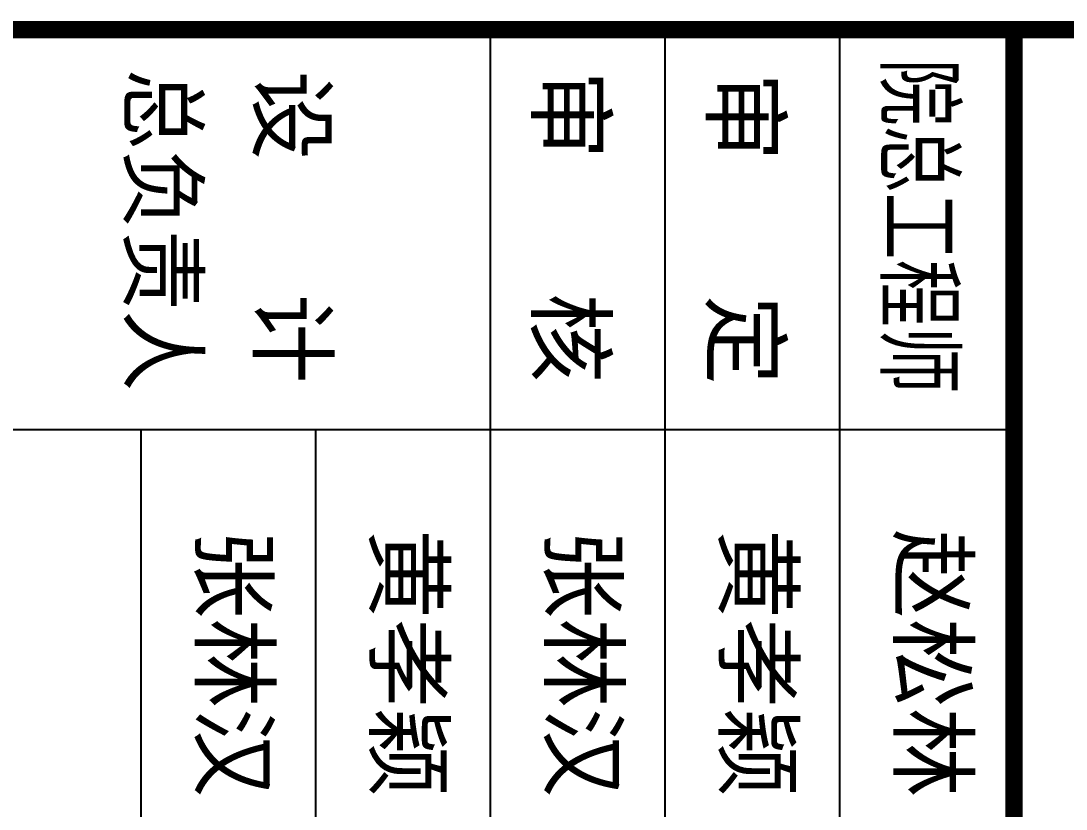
# Model space of a CAD drawing. Header units: millimetres. Extents: x 434053 to 1059003, y -2417481 to 936527.
# Drawn here: x 587232 to 589626, y -1810618 to -1808814 of the extents above; entities that cross this region are included whole.
import ezdxf
from ezdxf.enums import TextEntityAlignment as Align

# ---------------------------------------------------------------- set-up
doc = ezdxf.new("R2010")
doc.units = ezdxf.units.MM
doc.header["$LTSCALE"] = 1000
doc.header["$MEASUREMENT"] = 0
for name, color, linetype in [('TITEXT', 7, 'Continuous'), ('TITLIN', 7, 'Continuous'), ('图框层', 3, 'Continuous')]:
    doc.layers.add(name, color=color, linetype=linetype)
doc.styles.add('TITXV', font='', dxfattribs={"width": 0.8})
doc.styles.get('TITXV').set_extended_font_data('SimSun')

# ---------------------------------------------------------------- blocks, each defined once
blk = doc.blocks.new('21GZ_LABEL2')
at = {"layer": 'TITLIN'}
for p, q in [((-46.679, 204.115), (-46.679, 100.493)), ((-65, 196.115), (0, 196.115)), ((-65, 188.115), (0, 188.115)), ((-65, 180.115), (0, 180.115)), ((-46.679, 172.115), (0, 172.115)), ((-46.679, 164.115), (0, 164.115))]:
    blk.add_line(p, q, dxfattribs=at)
at = {"layer": 'TITLIN', "const_width": 0.8}
for points in [[(-65, 224.115), (-65, 0)], [(-65, 204.115), (0, 204.115)]]:
    blk.add_lwpolyline(points, dxfattribs=at)
at = {"layer": 'TITEXT', "style": 'TITXV'}
for s, width, p in [('院总工程师', 0.75, (-63.677, 198.309)), ('总负责人', 0.9, (-63.199, 163.644))]:
    blk.add_text(s, height=3, dxfattribs=dict(at, width=width)).set_placement(p)
for s, p in [('审   定', (-63.056, 190.309)), ('审   核', (-63.15, 182.309)), ('设   计', (-63.116, 169.571))]:
    blk.add_text(s, height=3, dxfattribs=at).set_placement(p)
blk = doc.blocks.new('asdgdfgsghfdjfh')
at = {"layer": '图框层', "style": 'TITXV'}
for s, p in [('赵松林', (-36, 198)), ('黄孝颖', (-36, 190)), ('张林汉', (-36, 182)), ('黄孝颖', (-36, 174)), ('张林汉', (-36, 166))]:
    blk.add_text(s, height=3, dxfattribs=at).set_placement(p, align=Align.BOTTOM_CENTER)

msp = doc.modelspace()

# ---------------------------------------------------------------- block references
at = {"layer": '图框层', "xscale": 50, "yscale": 50, "zscale": 50, "rotation": 270}
for name in ['21GZ_LABEL2', 'asdgdfgsghfdjfh']:
    msp.add_blockref(name, (579300.9, -1812083.8), dxfattribs=at)

doc.saveas('drawing.dxf')
